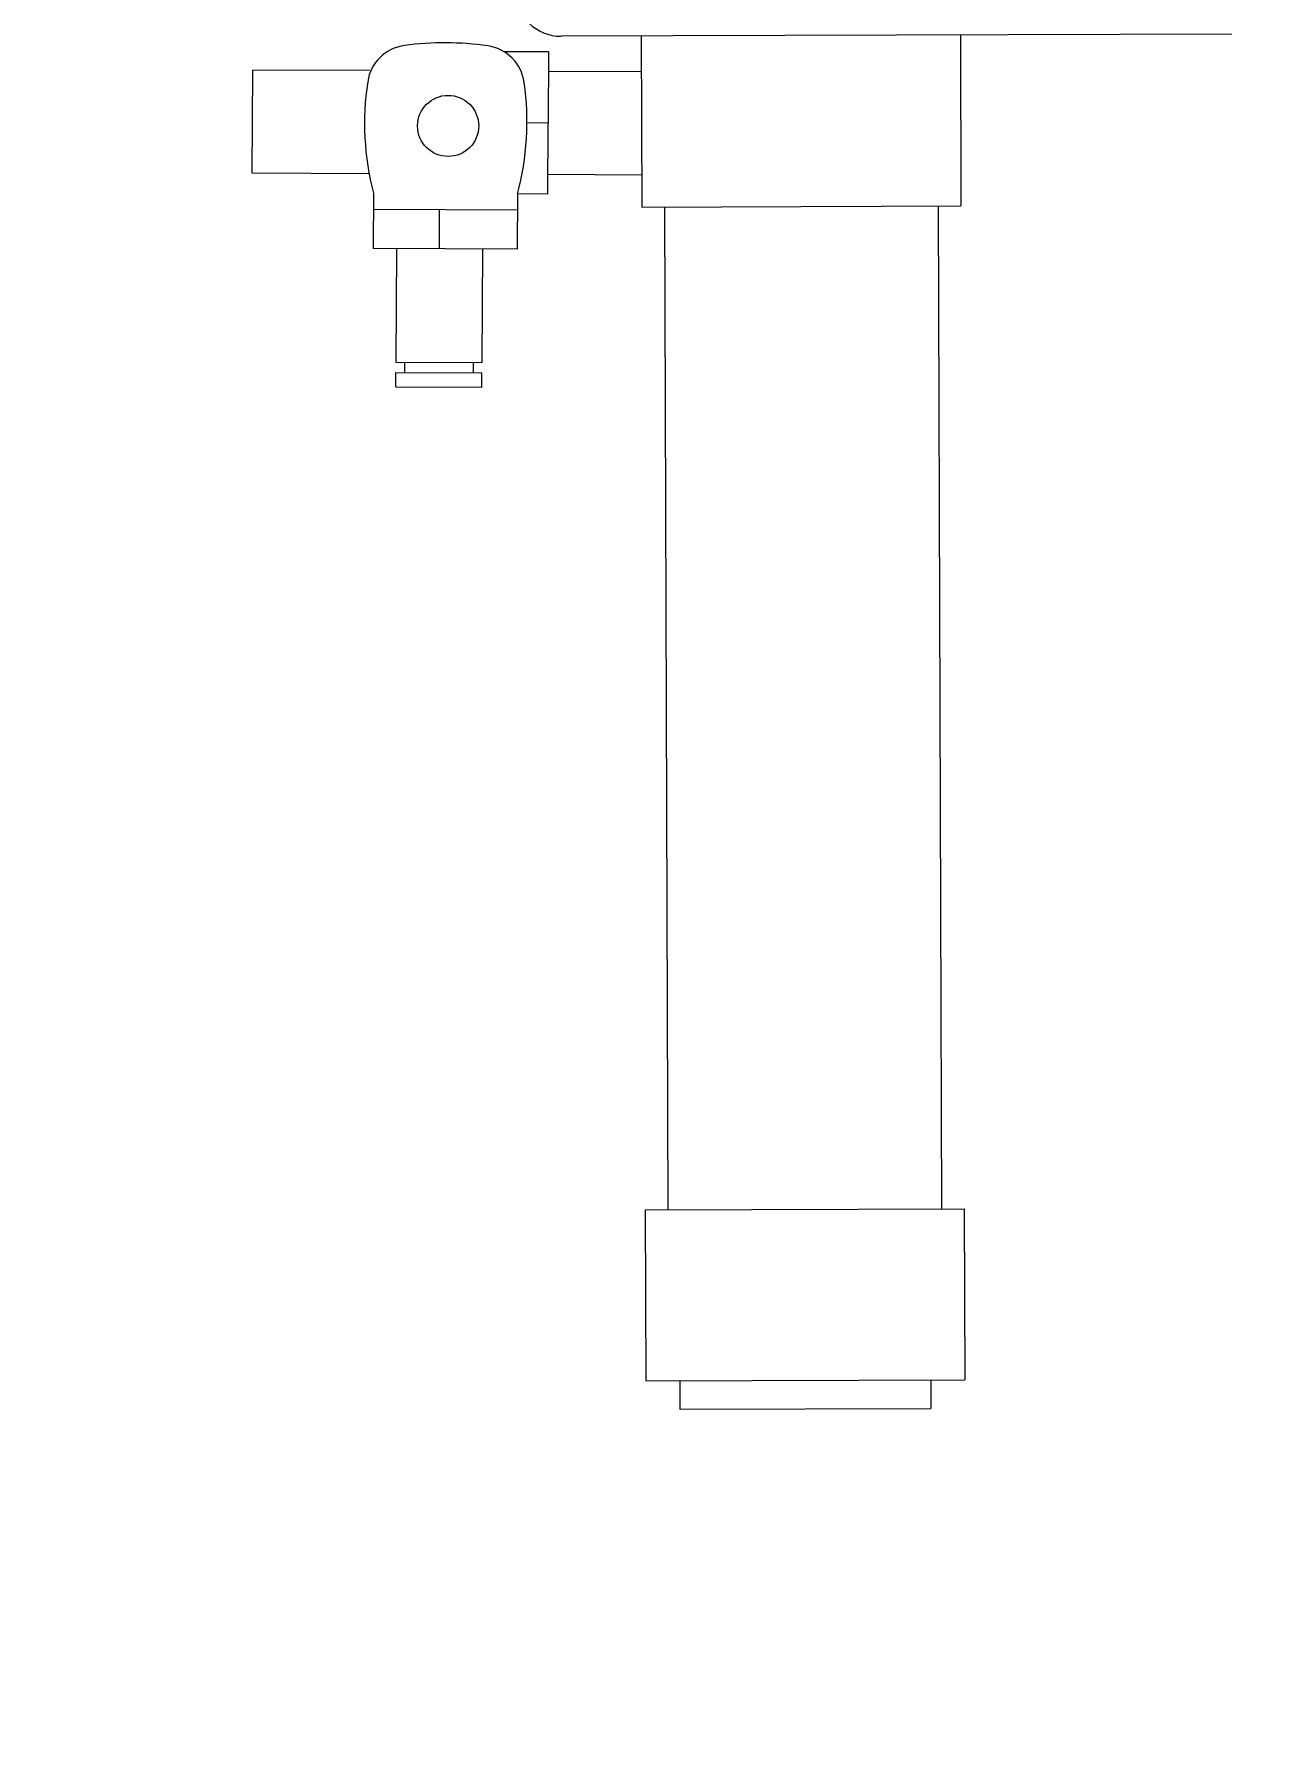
# Model space of a CAD drawing. Header units: inches. Extents: x 3110 to 5380, y 935 to 5515.
# Drawn here: x 4990.9 to 5102.2, y 4647.8 to 4801.9 of the extents above; entities that cross this region are included whole.
import ezdxf

# ---------------------------------------------------------------- set-up
doc = ezdxf.new("R2010")
doc.units = ezdxf.units.IN
doc.header["$MEASUREMENT"] = 0
for name, color, linetype, lineweight in [('AM_0', 7, 'Continuous', 30), ('AM_4', 92, 'Continuous', 15), ('AM_5', 92, 'Continuous', 15)]:
    doc.layers.add(name, color=color, linetype=linetype, lineweight=lineweight)
doc.styles.get("Standard").update_dxf_attribs({"font": 'ROMANS.SHX'})
doc.dimstyles.new('AM_ANSI$0', dxfattribs={"dimtxt": 0.12, "dimasz": 0.12, "dimexe": 0.1, "dimexo": 0.05, "dimgap": 0.06, "dimtad": 0, "dimtih": 1, "dimtoh": 1, "dimdec": 4, "dimzin": 7, "dimdsep": 46, "dimtxsty": 'Standard', "dimcen": 0, "dimclrd": 256, "dimclre": 256, "dimclrt": 140, "dimadec": 0, "dimazin": 2, "dimtp": 0.1, "dimtm": 0.1, "dimtfac": 0.71, "dimtdec": 4, "dimtofl": 0, "dimtmove": 0, "dimatfit": 3, "dimfxl": 1, "dimtolj": 1, "dimtzin": 7, "dimlwd": -1, "dimlwe": -1, "dimarcsym": 1})

# ---------------------------------------------------------------- blocks, each defined once
blk = doc.blocks.new('_ClosedBlank')
at = {"layer": 'AM_0', "color": 0, "lineweight": -2}
for p, q in [((-1, 0.1667), (0, 0)), ((-1, 0.1667), (-1, -0.1667)), ((0, 0), (-1, -0.1667))]:
    blk.add_line(p, q, dxfattribs=at)
blk = doc.blocks.new('*D36')
at = {"layer": 'AM_5', "linetype": 'ByBlock', "transparency": 16777216}
for p, q in [((3542.38, 4667.91), (3542.38, 2583.34)), ((5318.27, 4667.91), (5318.27, 2583.34)), ((3612.38, 2583.44), (4172, 2583.44)), ((5248.27, 2583.44), (4688.66, 2583.44))]:
    blk.add_line(p, q, dxfattribs=at)
at = {"layer": 'Defpoints', "color": 0, "transparency": 16777216}
for p in [(3542.38, 4667.96), (5318.27, 4667.96), (5318.27, 2583.44)]:
    blk.add_point(p, dxfattribs=at)
at = {"layer": 'AM_5', "transparency": 16777216, "xscale": 70, "yscale": 70, "zscale": 70, "rotation": 180}
blk.add_blockref('_ClosedBlank', (3542.38, 2583.44), dxfattribs=at)
at = {"layer": 'AM_5', "transparency": 16777216, "xscale": 70, "yscale": 70, "zscale": 70}
blk.add_blockref('_ClosedBlank', (5318.27, 2583.44), dxfattribs=at)
at = {"layer": 'AM_5', "color": 140, "transparency": 16777216, "insert": (4430.33, 2583.44), "char_height": 70, "attachment_point": 5}
blk.add_mtext('\\A1;200 MAX', dxfattribs=at)

msp = doc.modelspace()

# ---------------------------------------------------------------- linework, layer by layer
at = {"layer": 'AM_4'}
for p, q in [((5099.20097, 4801.8894), (5038.57721, 4801.68566)), ((5037.43028, 4800.2727), (5033.39685, 4800.29142)), ((5037.43028, 4800.2727), (5037.40044, 4793.84709)), ((5010.62584, 4789.30696), (5010.66916, 4798.63567)), ((5021.23844, 4798.5866), (5010.66916, 4798.63567)), ((5045.80838, 4798.4725), (5037.4221, 4798.51145)), ((5037.40044, 4793.84709), (5035.46866, 4793.85606)), ((5037.3706, 4787.42148), (5037.40044, 4793.84709)), ((5021.19512, 4789.25788), (5010.62584, 4789.30696)), ((5045.83974, 4789.14344), (5037.37878, 4789.18273)), ((5021.58055, 4787.4948), (5021.55739, 4782.5089)), ((5034.61395, 4787.43428), (5034.5908, 4782.44838)), ((5037.3706, 4787.42148), (5034.61395, 4787.43428)), ((5034.60715, 4785.96924), (5021.57374, 4786.02976)), ((5027.55077, 4782.48107), (5027.56712, 4786.00193)), ((5034.5908, 4782.44838), (5021.55739, 4782.5089)), ((5023.6638, 4782.49912), (5023.61609, 4772.22493)), ((5031.43773, 4782.46302), (5031.39002, 4772.18883)), ((5023.60571, 4769.98758), (5023.61169, 4771.27547)), ((5023.61169, 4771.27547), (5031.38561, 4771.23937)), ((5023.61609, 4772.22493), (5031.39002, 4772.18883)), ((5024.39349, 4772.22132), (5024.38908, 4771.27186)), ((5030.61263, 4772.19244), (5030.60822, 4771.24298)), ((5031.37963, 4769.95148), (5031.38561, 4771.23937)), ((5023.60571, 4769.98758), (5031.37963, 4769.95148))]:
    msp.add_line(p, q, dxfattribs=at)
at = {"layer": 'AM_4', "color": 4}
for p, q in [((5045.7975, 4801.70992), (5045.84946, 4786.24875)), ((5074.65836, 4801.80692), (5074.71032, 4786.34575)), ((5045.84946, 4786.24875), (5074.71032, 4786.34575)), ((5047.91095, 4786.25568), (5048.2158, 4695.55014)), ((5072.64883, 4786.33882), (5072.95367, 4695.63328)), ((5046.15431, 4695.54321), (5075.01516, 4695.64021)), ((5046.15431, 4695.54321), (5046.20627, 4680.08204)), ((5075.01516, 4695.64021), (5075.06712, 4680.17903)), ((5046.20627, 4680.08204), (5075.06712, 4680.17903)), ((5049.2985, 4680.09243), (5049.30716, 4677.51557)), ((5071.97489, 4680.16864), (5071.98355, 4677.59178)), ((5049.30716, 4677.51557), (5071.98355, 4677.59178))]:
    msp.add_line(p, q, dxfattribs=at)
at = {"layer": 'AM_4'}
msp.add_circle((5028.3421, 4793.58222), 2.76324, dxfattribs=at)
for centre, radius, start, end in [((5038.56336, 4805.80864), 4.123, 180.1925587, 270.1925587), ((5024.91071, 4797.00334), 3.88701, 97.5694015, 171.4691343), ((5028.03246, 4773.51124), 27.58561, 81.898493, 97.5694015), ((5031.37224, 4796.97333), 3.88701, 7.9987601, 81.898493), ((5046.22529, 4793.80611), 25.44005, 171.4691343, 194.364248), ((5010.02888, 4793.97419), 25.44005, 345.1036464, 7.9987601)]:
    msp.add_arc(centre, radius, start, end, dxfattribs=at)

# ---------------------------------------------------------------- dimensions: what is measured, and where the dimension line sits
at = {"layer": 'AM_5'}
dim = msp.add_linear_dim(base=(5318.27253, 2583.43801), p1=(3542.38465, 4667.95646), p2=(5318.27253, 4667.95646), angle=0, text='200 MAX', dimstyle='AM_ANSI$0', override={"dimtxt": 70, "dimasz": 70, "dimgap": 30, "dimblk1": 'ClosedBlank', "dimblk2": 'ClosedBlank', "dimsah": 1}, dxfattribs=at)
dim.commit()
dim.dimension.update_dxf_attribs({"geometry": '*D36', "text_midpoint": (4430.32859, 2583.43801)})

doc.saveas('drawing.dxf')
